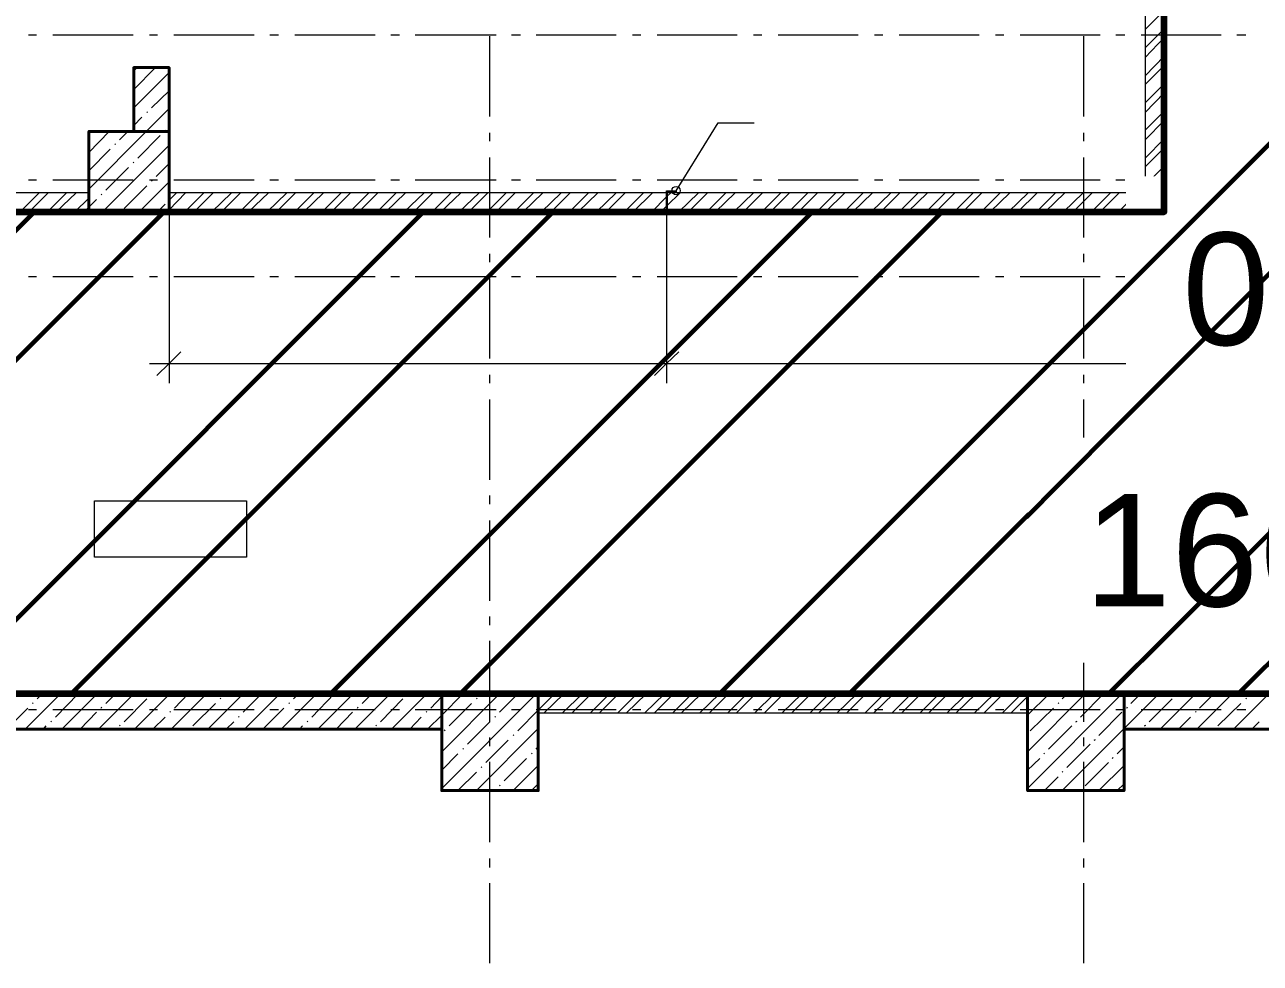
# Model space of a CAD drawing. Header units: millimetres. Extents: x -213911 to 415037, y -3642 to 107391.
# Drawn here: x -187577 to -179876, y 11474 to 17320 of the extents above; entities that cross this region are included whole.
import ezdxf

# ---------------------------------------------------------------- set-up
doc = ezdxf.new("R2010")
doc.units = ezdxf.units.MM
for name, color, linetype, lineweight in [('9.1 Стен подвал шпак', 160, 'Continuous', 90), ('9.3 клининг подвал', 190, 'Continuous', 60), ('Оси', 7, 'Continuous', 9)]:
    doc.layers.add(name, color=color, linetype=linetype, lineweight=lineweight)
doc.styles.get("Standard").update_dxf_attribs({"font": 'arial.ttf'})

msp = doc.modelspace()

# ---------------------------------------------------------------- linework, layer by layer
at = {"lineweight": 40}
for points in [[(-186677.3, 16655.3), (-186677.3, 17053.5), (-186897.6, 17053.5), (-186897.6, 16655.3)], [(-186677.3, 16655.3), (-187177.2, 16655.3), (-187177.2, 16155.4), (-186677.3, 16155.4)], [(-184978.5, 13151.8), (-189630, 13151.8), (-189630, 12931.5), (-184978.5, 12931.5)], [(-184376.9, 13151.8), (-184978.5, 13151.8), (-184978.5, 12550.2), (-184376.9, 12550.2)], [(-180725.2, 13151.8), (-181326.8, 13151.8), (-181326.8, 12550.2), (-180725.2, 12550.2)], [(-177670.8, 13151.8), (-180725.2, 13151.8), (-180725.2, 12931.5), (-177670.8, 12931.5)]]:
    msp.add_lwpolyline(points, close=True, dxfattribs=at)
at = {"lineweight": 20}
msp.add_lwpolyline([(-183517, 16151.1), (-183517, 16142.7), (-183576.3, 16142.7), (-183576.3, 16286.7), (-183517, 16286.7), (-183517, 16278.2), (-183572, 16278.2), (-183572, 16151.1)], close=True, dxfattribs=at)
at = {"lineweight": 18}
for points in [[(-186605.3, 15282.7), (-186677.3, 15210.7), (-186753.5, 15134.4)], [(-183500, 15282.7), (-183576.3, 15210.7), (-183652.5, 15134.4)], [(-180399, 15282.7), (-180475.3, 15210.7), (-180551.5, 15134.4)]]:
    msp.add_lwpolyline(points, dxfattribs=at)
at = {"layer": 'Оси', "lineweight": 9}
for points in [[(-183572, 16155.4), (-180475.3, 16155.4), (-180475.3, 16274), (-180475.3, 19036.1), (-180593.9, 19036.1), (-180593.9, 16274), (-183572, 16274)], [(-180593.9, 17290.7), (-180475.3, 17409.3)], [(-187554.2, 17256.8), (-187503.4, 17256.8)], [(-187401.7, 17256.8), (-186901.8, 17256.8)], [(-186800.1, 17256.8), (-186749.3, 17256.8)], [(-186647.6, 17256.8), (-186147.7, 17256.8)], [(-186050.3, 17256.8), (-185995.2, 17256.8)], [(-185893.6, 17256.8), (-185393.7, 17256.8)], [(-185296.2, 17256.8), (-185241.2, 17256.8)], [(-185143.7, 17256.8), (-184639.6, 17256.8)], [(-184542.2, 17256.8), (-184487.1, 17256.8)], [(-184389.6, 17256.8), (-183889.8, 17256.8)], [(-183788.1, 17256.8), (-183737.3, 17256.8)], [(-183635.6, 17256.8), (-183135.7, 17256.8)], [(-183034, 17256.8), (-182983.2, 17256.8)], [(-182881.5, 17256.8), (-182381.6, 17256.8)], [(-182279.9, 17256.8), (-182229.1, 17256.8)], [(-182127.4, 17256.8), (-181627.6, 17256.8)], [(-181525.9, 17256.8), (-181475, 17256.8)], [(-181373.4, 17256.8), (-180873.5, 17256.8)], [(-180776, 17256.8), (-180721, 17256.8)], [(-180619.3, 17256.8), (-180119.4, 17256.8)], [(-180593.9, 17176.3), (-180475.3, 17295)], [(-180022, 17256.8), (-179966.9, 17256.8)], [(-184677.7, 16748.5), (-184677.7, 17248.4)], [(-180975.2, 16748.5), (-180975.2, 17248.4)], [(-180593.9, 17117), (-180475.3, 17239.9)], [(-180593.9, 17002.6), (-180475.3, 17125.5)], [(-186897.6, 17032.3), (-186876.4, 17053.5)], [(-186897.6, 16917.9), (-186762, 17053.5)], [(-186897.6, 16803.5), (-186677.3, 17023.8)], [(-180593.9, 16947.6), (-180475.3, 17066.2)], [(-180593.9, 16833.2), (-180475.3, 16951.8)], [(-186787.4, 16803.5), (-186677.3, 16909.4)], [(-180593.9, 16773.9), (-180475.3, 16896.7)], [(-187177.2, 16295.2), (-186821.3, 16655.3), (-186677.3, 16799.3)], [(-186897.6, 16693.4), (-186846.7, 16744.2)], [(-186817.1, 16773.9), (-186812.8, 16778.1)], [(-180593.9, 16663.7), (-180475.3, 16782.4)], [(-180593.9, 16604.4), (-180475.3, 16723)], [(-187177.2, 16523.9), (-187050.1, 16655.3)], [(-187177.2, 16638.3), (-187164.5, 16655.3)], [(-186986.5, 16604.4), (-186935.7, 16655.3)], [(-186702.7, 16659.5), (-186698.5, 16663.7)], [(-184677.7, 16596), (-184677.7, 16646.8)], [(-183517, 16286.7), (-183254.3, 16710.3), (-183029.8, 16710.3)], [(-180975.2, 16596), (-180975.2, 16646.8)], [(-187092.4, 16155.4), (-186677.3, 16570.5)], [(-187016.2, 16574.8), (-187011.9, 16579)], [(-186872.1, 16490), (-186732.3, 16629.8)], [(-180593.9, 16490), (-180475.3, 16608.7)], [(-187177.2, 16409.6), (-187045.8, 16545.1)], [(-184677.7, 15994.4), (-184677.7, 16494.3)], [(-180975.2, 15994.4), (-180975.2, 16494.3)], [(-180593.9, 16435), (-180475.3, 16553.6)], [(-187071.3, 16290.9), (-186931.5, 16430.7)], [(-186901.8, 16460.4), (-186897.6, 16464.6)], [(-186757.8, 16375.7), (-186677.3, 16456.2)], [(-180593.9, 16320.6), (-180475.3, 16439.2)], [(-187554.2, 16354.5), (-187503.4, 16354.5)], [(-187401.7, 16354.5), (-186901.8, 16354.5)], [(-186863.7, 16155.4), (-186677.3, 16341.8)], [(-186800.1, 16354.5), (-186749.3, 16354.5)], [(-186787.4, 16346), (-186783.2, 16350.2)], [(-186647.6, 16354.5), (-186147.7, 16354.5)], [(-186050.3, 16354.5), (-185995.2, 16354.5)], [(-185893.6, 16354.5), (-185393.7, 16354.5)], [(-185296.2, 16354.5), (-185241.2, 16354.5)], [(-185143.7, 16354.5), (-184639.6, 16354.5)], [(-184542.2, 16354.5), (-184487.1, 16354.5)], [(-184389.6, 16354.5), (-183889.8, 16354.5)], [(-183788.1, 16354.5), (-183737.3, 16354.5)], [(-183635.6, 16354.5), (-183135.7, 16354.5)], [(-183034, 16354.5), (-182983.2, 16354.5)], [(-182881.5, 16354.5), (-182381.6, 16354.5)], [(-182279.9, 16354.5), (-182229.1, 16354.5)], [(-182127.4, 16354.5), (-181627.6, 16354.5)], [(-181525.9, 16354.5), (-181475, 16354.5)], [(-181373.4, 16354.5), (-180873.5, 16354.5)], [(-180776, 16354.5), (-180721, 16354.5)], [(-180704, 16155.4), (-180581.2, 16274), (-180475.3, 16384.1)], [(-180619.3, 16354.5), (-180119.4, 16354.5)], [(-180022, 16354.5), (-179966.9, 16354.5)], [(-187605, 16155.4), (-187486.4, 16274)], [(-187550, 16155.4), (-187431.3, 16274)], [(-187435.6, 16155.4), (-187317, 16274)], [(-187380.5, 16155.4), (-187257.7, 16274)], [(-187100.9, 16261.3), (-187096.7, 16265.5)], [(-186956.9, 16176.6), (-186817.1, 16316.4)], [(-186677.3, 16227.4), (-186630.7, 16274)], [(-186677.3, 16168.1), (-186575.6, 16274)], [(-183576.3, 16274), (-186677.3, 16274), (-186677.3, 16155.4), (-183576.3, 16155.4)], [(-186579.8, 16155.4), (-186461.2, 16274)], [(-186520.5, 16155.4), (-186401.9, 16274)], [(-186410.4, 16155.4), (-186287.5, 16274)], [(-186351.1, 16155.4), (-186232.5, 16274)], [(-186236.7, 16155.4), (-186118.1, 16274)], [(-186181.6, 16155.4), (-186058.8, 16274)], [(-186067.2, 16155.4), (-185944.4, 16274)], [(-186007.9, 16155.4), (-185889.3, 16274)], [(-185893.6, 16155.4), (-185774.9, 16274)], [(-185838.5, 16155.4), (-185715.6, 16274)], [(-185724.1, 16155.4), (-185605.5, 16274)], [(-185664.8, 16155.4), (-185546.2, 16274)], [(-185550.4, 16155.4), (-185431.8, 16274)], [(-185495.3, 16155.4), (-185376.7, 16274)], [(-185381, 16155.4), (-185262.3, 16274)], [(-185325.9, 16155.4), (-185203, 16274)], [(-185211.5, 16155.4), (-185088.6, 16274)], [(-185152.2, 16155.4), (-185033.6, 16274)], [(-185037.8, 16155.4), (-184919.2, 16274)], [(-184982.7, 16155.4), (-184859.9, 16274)], [(-184868.4, 16155.4), (-184745.5, 16274)], [(-184809, 16155.4), (-184690.4, 16274)], [(-184694.7, 16155.4), (-184576, 16274)], [(-184639.6, 16155.4), (-184521, 16274)], [(-184525.2, 16155.4), (-184406.6, 16274)], [(-184470.1, 16155.4), (-184347.3, 16274)], [(-184355.8, 16155.4), (-184232.9, 16274)], [(-184296.4, 16155.4), (-184177.8, 16274)], [(-184182.1, 16155.4), (-184063.4, 16274)], [(-184127, 16155.4), (-184004.1, 16274)], [(-184012.6, 16155.4), (-183889.8, 16274)], [(-183953.3, 16155.4), (-183834.7, 16274)], [(-183838.9, 16155.4), (-183720.3, 16274)], [(-183783.9, 16155.4), (-183665.2, 16274)], [(-183572, 16252.8), (-183550.9, 16274)], [(-183572, 16193.5), (-183491.5, 16274)], [(-183500, 16155.4), (-183377.2, 16274)], [(-183440.7, 16155.4), (-183322.1, 16274)], [(-183326.3, 16155.4), (-183207.7, 16274)], [(-183271.3, 16155.4), (-183148.4, 16274)], [(-183156.9, 16155.4), (-183034, 16274)], [(-183097.6, 16155.4), (-182978.9, 16274)], [(-182983.2, 16155.4), (-182864.6, 16274)], [(-182928.1, 16155.4), (-182809.5, 16274)], [(-182813.7, 16155.4), (-182695.1, 16274)], [(-182754.4, 16155.4), (-182635.8, 16274)], [(-182640, 16155.4), (-182521.4, 16274)], [(-182585, 16155.4), (-182466.3, 16274)], [(-182470.6, 16155.4), (-182352, 16274)], [(-182415.5, 16155.4), (-182292.7, 16274)], [(-182301.1, 16155.4), (-182178.3, 16274)], [(-182241.8, 16155.4), (-182123.2, 16274)], [(-182127.4, 16155.4), (-182008.8, 16274)], [(-182072.4, 16155.4), (-181949.5, 16274)], [(-181958, 16155.4), (-181839.4, 16274)], [(-181898.7, 16155.4), (-181780.1, 16274)], [(-181784.3, 16155.4), (-181665.7, 16274)], [(-181729.2, 16155.4), (-181610.6, 16274)], [(-181614.8, 16155.4), (-181496.2, 16274)], [(-181559.8, 16155.4), (-181436.9, 16274)], [(-181445.4, 16155.4), (-181322.5, 16274)], [(-181386.1, 16155.4), (-181267.5, 16274)], [(-181271.7, 16155.4), (-181153.1, 16274)], [(-181216.6, 16155.4), (-181093.8, 16274)], [(-181102.2, 16155.4), (-180979.4, 16274)], [(-181042.9, 16155.4), (-180924.3, 16274)], [(-180928.6, 16155.4), (-180809.9, 16274)], [(-180873.5, 16155.4), (-180754.9, 16274)], [(-180759.1, 16155.4), (-180640.5, 16274)], [(-180589.6, 16155.4), (-180475.3, 16269.8)], [(-187266.1, 16155.4), (-187177.2, 16240.1)], [(-187206.8, 16155.4), (-187177.2, 16185)], [(-187177.2, 16185), (-187130.6, 16231.6)], [(-186749.3, 16155.4), (-186702.7, 16202)], [(-183669.5, 16155.4), (-183576.3, 16248.6)], [(-183610.2, 16155.4), (-183576.3, 16189.3)], [(-180530.3, 16155.4), (-180475.3, 16210.4)], [(-186677.3, 16155.4), (-186677.3, 15210.7), (-186677.3, 15087.8)], [(-183576.3, 16142.7), (-183576.3, 15210.7), (-183576.3, 15087.8)], [(-180475.3, 16155.4), (-180475.3, 15210.7), (-180475.3, 15087.8)], [(-184677.7, 15841.9), (-184677.7, 15892.7)], [(-180975.2, 15841.9), (-180975.2, 15892.7)], [(-187554.2, 15752.9), (-187503.4, 15752.9)], [(-187401.7, 15752.9), (-186901.8, 15752.9)], [(-186800.1, 15752.9), (-186749.3, 15752.9)], [(-186647.6, 15752.9), (-186147.7, 15752.9)], [(-186050.3, 15752.9), (-185995.2, 15752.9)], [(-185893.6, 15752.9), (-185393.7, 15752.9)], [(-185296.2, 15752.9), (-185241.2, 15752.9)], [(-185143.7, 15752.9), (-184639.6, 15752.9)], [(-184677.7, 15240.3), (-184677.7, 15740.2)], [(-184542.2, 15752.9), (-184487.1, 15752.9)], [(-184389.6, 15752.9), (-183889.8, 15752.9)], [(-183788.1, 15752.9), (-183737.3, 15752.9)], [(-183635.6, 15752.9), (-183135.7, 15752.9)], [(-183034, 15752.9), (-182983.2, 15752.9)], [(-182881.5, 15752.9), (-182381.6, 15752.9)], [(-182279.9, 15752.9), (-182229.1, 15752.9)], [(-182127.4, 15752.9), (-181627.6, 15752.9)], [(-181525.9, 15752.9), (-181475, 15752.9)], [(-181373.4, 15752.9), (-180873.5, 15752.9)], [(-180975.2, 15240.3), (-180975.2, 15740.2)], [(-180776, 15752.9), (-180721, 15752.9)], [(-180619.3, 15752.9), (-180119.4, 15752.9)], [(-180022, 15752.9), (-179966.9, 15752.9)], [(-186800.1, 15210.7), (-183576.3, 15210.7), (-180352.4, 15210.7)], [(-184677.7, 15087.8), (-184677.7, 15138.7)], [(-180975.2, 15087.8), (-180975.2, 15138.7)], [(-184677.7, 14486.3), (-184677.7, 14986.1)], [(-180975.2, 14486.3), (-180975.2, 14986.1)], [(-184677.7, 14333.7), (-184677.7, 14388.8)], [(-180975.2, 14333.7), (-180975.2, 14388.8)], [(-184677.7, 13732.2), (-184677.7, 14232.1)], [(-180975.2, 13732.2), (-180975.2, 14232.1)], [(-184677.7, 13579.7), (-184677.7, 13634.8)], [(-180975.2, 13579.7), (-180975.2, 13634.8)], [(-184677.7, 12978.1), (-184677.7, 13482.2)], [(-180975.2, 12978.1), (-180975.2, 13482.2)], [(-187575.4, 12931.5), (-187355.1, 13151.8)], [(-187528.8, 13092.5), (-187524.5, 13096.7)], [(-187499.1, 13122.2), (-187469.5, 13151.8)], [(-187384.7, 13007.8), (-187244.9, 13151.8)], [(-187346.6, 12931.5), (-187126.3, 13151.8)], [(-187117.9, 12931.5), (-186897.6, 13151.8)], [(-187071.3, 13092.5), (-187011.9, 13151.8)], [(-186956.9, 12978.1), (-186817.1, 13122.2)], [(-186893.3, 12931.5), (-186673, 13151.8)], [(-186787.4, 13151.8), (-186787.4, 13151.8)], [(-186664.6, 12931.5), (-186444.3, 13151.8)], [(-186643.4, 13062.8), (-186558.7, 13151.8)], [(-186435.8, 12931.5), (-186215.5, 13151.8)], [(-186359.5, 13122.2), (-186355.3, 13126.4)], [(-186329.9, 13151.8), (-186329.9, 13151.8)], [(-186215.5, 13037.4), (-186101.1, 13151.8)], [(-186207, 12931.5), (-185986.7, 13151.8)], [(-185978.3, 12931.5), (-185758, 13151.8)], [(-185931.7, 13092.5), (-185927.4, 13096.7)], [(-185902, 13122.2), (-185872.4, 13151.8)], [(-185787.6, 13007.8), (-185647.8, 13151.8)], [(-185749.5, 12931.5), (-185529.2, 13151.8)], [(-185520.8, 12931.5), (-185300.5, 13151.8)], [(-185474.2, 13092.5), (-185414.8, 13151.8)], [(-185359.8, 12978.1), (-185220, 13122.2)], [(-185292, 12931.5), (-185071.7, 13151.8)], [(-185190.3, 13151.8), (-185186.1, 13151.8)], [(-185067.5, 12931.5), (-184978.5, 13020.5), (-184847.2, 13151.8)], [(-185046.3, 13062.8), (-184978.5, 13134.9), (-184961.6, 13151.8)], [(-184978.5, 12791.7), (-184618.4, 13151.8)], [(-184978.5, 12563), (-184389.6, 13151.8)], [(-184762.4, 13122.2), (-184758.2, 13126.4)], [(-184732.8, 13151.8), (-184732.8, 13151.8)], [(-184618.4, 13037.4), (-184504, 13151.8)], [(-184376.9, 13050.1), (-184275.3, 13151.8)], [(-184338.8, 13033.2), (-184216, 13151.8)], [(-184224.4, 13033.2), (-184101.6, 13151.8)], [(-184165.1, 13033.2), (-184046.5, 13151.8)], [(-184050.7, 13033.2), (-183932.1, 13151.8)], [(-183995.7, 13033.2), (-183877.1, 13151.8)], [(-183881.3, 13033.2), (-183762.7, 13151.8)], [(-183826.2, 13033.2), (-183703.4, 13151.8)], [(-183711.8, 13033.2), (-183589, 13151.8)], [(-183652.5, 13033.2), (-183533.9, 13151.8)], [(-183538.1, 13033.2), (-183419.5, 13151.8)], [(-183483.1, 13033.2), (-183360.2, 13151.8)], [(-183368.7, 13033.2), (-183245.8, 13151.8)], [(-183309.4, 13033.2), (-183190.8, 13151.8)], [(-183195, 13033.2), (-183076.4, 13151.8)], [(-183139.9, 13033.2), (-183021.3, 13151.8)], [(-183025.5, 13033.2), (-182906.9, 13151.8)], [(-182966.2, 13033.2), (-182847.6, 13151.8)], [(-182856.1, 13033.2), (-182733.2, 13151.8)], [(-182796.8, 13033.2), (-182678.2, 13151.8)], [(-182682.4, 13033.2), (-182563.8, 13151.8)], [(-182627.3, 13033.2), (-182504.5, 13151.8)], [(-182512.9, 13033.2), (-182390.1, 13151.8)], [(-182453.6, 13033.2), (-182335, 13151.8)], [(-182339.3, 13033.2), (-182220.6, 13151.8)], [(-182284.2, 13033.2), (-182161.3, 13151.8)], [(-182169.8, 13033.2), (-182051.2, 13151.8)], [(-182110.5, 13033.2), (-181991.9, 13151.8)], [(-181996.1, 13033.2), (-181877.5, 13151.8)], [(-181941, 13033.2), (-181822.4, 13151.8)], [(-181826.7, 13033.2), (-181708, 13151.8)], [(-181771.6, 13033.2), (-181648.7, 13151.8)], [(-181657.2, 13033.2), (-181534.4, 13151.8)], [(-181597.9, 13033.2), (-181479.3, 13151.8)], [(-181483.5, 13033.2), (-181364.9, 13151.8)], [(-181428.4, 13033.2), (-181326.8, 13134.9)], [(-181326.8, 13020.5), (-181191.2, 13151.8)], [(-181326.8, 12791.7), (-180966.7, 13151.8)], [(-181326.8, 12563), (-180737.9, 13151.8)], [(-181326.8, 13134.9), (-181305.6, 13151.8)], [(-181136.1, 13092.5), (-181131.9, 13096.7)], [(-181110.7, 12550.2), (-180725.2, 12935.8), (-180509.2, 13151.8)], [(-181110.7, 13122.2), (-181081.1, 13151.8)], [(-180996.3, 13007.8), (-180852.3, 13151.8)], [(-180682.8, 13092.5), (-180623.5, 13151.8)], [(-180568.5, 12978.1), (-180424.4, 13122.2)], [(-180500.7, 12931.5), (-180280.4, 13151.8)], [(-180394.8, 13151.8), (-180394.8, 13151.8)], [(-180271.9, 12931.5), (-180051.6, 13151.8)], [(-180255, 13062.8), (-180166, 13151.8)], [(-180043.2, 12931.5), (-179822.9, 13151.8)], [(-179966.9, 13122.2), (-179962.7, 13126.4)], [(-179941.5, 13151.8), (-179937.3, 13151.8)], [(-187689.8, 12931.5), (-187558.4, 13062.8)], [(-187554.2, 13054.4), (-187503.4, 13054.4)], [(-187401.7, 13054.4), (-186901.8, 13054.4)], [(-187232.2, 12931.5), (-187130.6, 13037.4)], [(-187100.9, 13062.8), (-187096.7, 13071.3)], [(-186800.1, 13054.4), (-186749.3, 13054.4)], [(-186673, 13037.4), (-186668.8, 13041.7)], [(-186647.6, 13054.4), (-186147.7, 13054.4)], [(-186529, 12952.7), (-186389.2, 13092.5)], [(-186092.7, 12931.5), (-185961.3, 13062.8)], [(-186050.3, 13054.4), (-185995.2, 13054.4)], [(-185893.6, 13054.4), (-185393.7, 13054.4)], [(-185635.1, 12931.5), (-185533.5, 13037.4)], [(-185503.8, 13062.8), (-185499.6, 13071.3)], [(-185296.2, 13054.4), (-185241.2, 13054.4)], [(-185143.7, 13054.4), (-184639.6, 13054.4)], [(-185075.9, 13037.4), (-185071.7, 13041.7)], [(-184931.9, 12952.7), (-184792.1, 13092.5)], [(-184542.2, 13054.4), (-184487.1, 13054.4)], [(-184504, 12923), (-184376.9, 13050.1)], [(-184389.6, 13054.4), (-183889.8, 13054.4)], [(-183788.1, 13054.4), (-183737.3, 13054.4)], [(-183635.6, 13054.4), (-183135.7, 13054.4)], [(-183034, 13054.4), (-182983.2, 13054.4)], [(-182881.5, 13054.4), (-182381.6, 13054.4)], [(-182279.9, 13054.4), (-182229.1, 13054.4)], [(-182127.4, 13054.4), (-181627.6, 13054.4)], [(-181525.9, 13054.4), (-181475, 13054.4)], [(-181373.4, 13054.4), (-180873.5, 13054.4)], [(-181309.8, 12923), (-181165.8, 13062.8)], [(-180882, 12893.4), (-180737.9, 13037.4)], [(-180776, 13054.4), (-180721, 13054.4)], [(-180708.3, 13062.8), (-180704, 13071.3)], [(-180619.3, 13054.4), (-180119.4, 13054.4)], [(-180280.4, 13037.4), (-180276.2, 13041.7)], [(-180140.6, 12952.7), (-179996.6, 13092.5)], [(-180022, 13054.4), (-179966.9, 13054.4)], [(-187461, 12931.5), (-187444.1, 12952.7)], [(-187414.4, 12978.1), (-187410.2, 12982.4)], [(-186986.5, 12952.7), (-186982.3, 12956.9)], [(-186778.9, 12931.5), (-186702.7, 13007.8)], [(-186321.4, 12931.5), (-186274.8, 12978.1)], [(-186245.2, 13007.8), (-186240.9, 13012)], [(-185863.9, 12931.5), (-185847, 12952.7)], [(-185817.3, 12978.1), (-185813.1, 12982.4)], [(-185389.4, 12952.7), (-185385.2, 12956.9)], [(-185177.6, 12931.5), (-185105.6, 13007.8)], [(-184817.5, 12838.3), (-184677.7, 12978.1)], [(-184648.1, 13007.8), (-184643.8, 13012)], [(-181195.4, 12808.7), (-181051.4, 12952.7)], [(-181026, 12978.1), (-181017.5, 12982.4)], [(-180598.1, 12952.7), (-180589.6, 12956.9)], [(-180386.3, 12931.5), (-180310, 13007.8)], [(-179928.8, 12931.5), (-179882.2, 12978.1)], [(-184961.6, 12923), (-184957.3, 12927.3)], [(-184762.4, 12550.2), (-184376.9, 12935.8)], [(-184703.1, 12723.9), (-184563.3, 12863.7)], [(-184677.7, 12825.6), (-184677.7, 12880.7)], [(-184533.7, 12893.4), (-184529.4, 12897.6)], [(-180975.2, 12825.6), (-180975.2, 12880.7)], [(-180911.6, 12863.7), (-180903.1, 12868)], [(-184847.2, 12808.7), (-184842.9, 12812.9)], [(-184389.6, 12808.7), (-184376.9, 12821.4)], [(-181081.1, 12694.3), (-180937, 12838.3)], [(-180767.6, 12779), (-180725.2, 12821.4)], [(-184978.5, 12677.3), (-184876.8, 12779)], [(-184677.7, 12228.3), (-184677.7, 12728.2)], [(-184588.8, 12609.6), (-184449, 12749.4)], [(-184419.3, 12779), (-184415.1, 12783.2)], [(-181326.8, 12677.3), (-181250.5, 12749.4)], [(-181225.1, 12779), (-181220.9, 12783.2)], [(-180975.2, 12228.3), (-180975.2, 12728.2)], [(-180966.7, 12579.9), (-180822.6, 12723.9)], [(-180797.2, 12749.4), (-180793, 12757.8)], [(-184876.8, 12550.2), (-184762.4, 12664.6)], [(-184732.8, 12694.3), (-184728.6, 12698.5)], [(-184533.7, 12550.2), (-184376.9, 12707)], [(-181220.9, 12550.2), (-181136.1, 12635)], [(-181110.7, 12664.6), (-181106.5, 12668.9)], [(-180882, 12550.2), (-180725.2, 12707)], [(-184618.4, 12579.9), (-184614.2, 12584.1)], [(-184419.3, 12550.2), (-184376.9, 12592.6)], [(-180996.3, 12550.2), (-180992.1, 12554.5)], [(-180767.6, 12550.2), (-180725.2, 12592.6)], [(-184677.7, 12071.5), (-184677.7, 12126.6)], [(-180975.2, 12071.5), (-180975.2, 12126.6)], [(-184677.7, 11474.2), (-184677.7, 11974.1)], [(-180975.2, 11474.2), (-180975.2, 11974.1)]]:
    msp.add_lwpolyline(points, dxfattribs=at)
for points in [[(-192684.4, 16155.4), (-187177.2, 16155.4), (-187177.2, 16274), (-192684.4, 16274)], [(-187143.3, 14354.9), (-186194.3, 14354.9), (-186194.3, 14003.3), (-187143.3, 14003.3)], [(-184376.9, 13033.2), (-181326.8, 13033.2), (-181326.8, 13151.8), (-184376.9, 13151.8)]]:
    msp.add_lwpolyline(points, close=True, dxfattribs=at)
for points in [[(-183542.4, 16286.7), (-183542.4, 16303.6), (-183533.9, 16312.1), (-183517, 16312.1)], [(-183542.4, 16286.7), (-183542.4, 16303.6), (-183533.9, 16312.1), (-183517, 16312.1)], [(-183517, 16261.3), (-183533.9, 16261.3), (-183542.4, 16274), (-183542.4, 16286.7)], [(-183517, 16261.3), (-183533.9, 16261.3), (-183542.4, 16274), (-183542.4, 16286.7)], [(-183517, 16312.1), (-183504.3, 16312.1), (-183491.5, 16303.6), (-183491.5, 16286.7)], [(-183517, 16312.1), (-183504.3, 16312.1), (-183491.5, 16303.6), (-183491.5, 16286.7)], [(-183491.5, 16286.7), (-183491.5, 16274), (-183504.3, 16261.3), (-183517, 16261.3)], [(-183491.5, 16286.7), (-183491.5, 16274), (-183504.3, 16261.3), (-183517, 16261.3)]]:
    msp.add_open_spline(points, degree=3, dxfattribs=at)

# ---------------------------------------------------------------- next in the draw order: texts
at = {"char_height": 700, "attachment_point": 4, "bg_fill": 3, "box_fill_scale": 1.5, "bg_fill_color": 256, "bg_fill_transparency": 0}
for s, insert in [('0.03', (-180362.5, 15670.2)), ('166,5', (-180975.2, 13982.1))]:
    msp.add_mtext(s, dxfattribs=dict(at, insert=insert))

# ---------------------------------------------------------------- next in the draw order: hatches: boundary and pattern name
at = {"layer": '9.3 клининг подвал'}
h = msp.add_hatch(dxfattribs=at)
h.set_pattern_fill('ANSI32', color=256, scale=180)
h.paths.add_polyline_path([(-155078.4, 16155.4), (-164491.5, 16155.4), (-164491.5, 15486), (-166635.1, 15486), (-166635.1, 20239.2), (-167965.3, 20239.2), (-167965.3, 15752.9), (-167967.8, 15486), (-168333.9, 15486), (-170206.4, 15486), (-170206.4, 15956.3), (-178323.2, 15956.3), (-178323.2, 20239.2), (-180123.7, 20239.2), (-180123.7, 19036.1), (-180475.3, 19036.1), (-180475.3, 16155.4), (-205291.8, 16155.4), (-205291.8, 16655.3), (-206511.8, 16655.3), (-206511.8, 16155.4), (-206791.4, 16155.4), (-206791.4, 13151.8), (-168384.7, 13151.8), (-155078.4, 13151.8)])

# ---------------------------------------------------------------- next in the draw order: linework, layer by layer
at = {"layer": '9.1 Стен подвал шпак'}
msp.add_lwpolyline([(-168384.7, 13151.8), (-206791.4, 13151.8), (-206791.4, 16155.4), (-206511.8, 16155.4), (-206511.8, 16655.3), (-205291.8, 16655.3), (-205291.8, 16155.4), (-180475.3, 16155.4), (-180475.3, 19036.1), (-180123.7, 19036.1), (-180123.7, 20239.2), (-178323.2, 20239.2), (-178323.2, 15956.3), (-170206.4, 15956.3)], dxfattribs=at)

doc.saveas('drawing.dxf')
